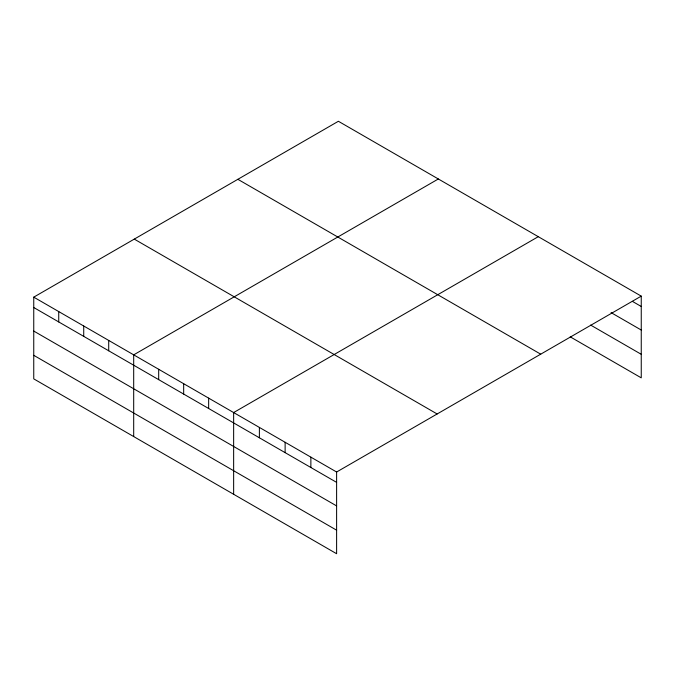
<?xml version="1.0" encoding="UTF-8"?>
<svg xmlns="http://www.w3.org/2000/svg" width="675" height="675" viewBox="0 0 675 675"><rect width="100%" height="100%" fill="white"/><g stroke="black" fill="none" stroke-linecap="round" stroke-linejoin="round"><path stroke-width="1.01" d="M33.75 297.152L336.614 472.011L336.614 553.728L33.75 378.869L33.75 297.152L338.386 121.272L641.25 296.131L641.25 377.848L570.232 336.842M438.337 178.976L133.692 354.856L133.692 436.573M538.279 236.68L233.643 412.56L233.643 494.277M336.614 472.011L641.25 296.131M632.374 301.362L641.25 306.484M611.069 312.609L641.25 330.033M590.65 325.08L641.25 354.299M237.862 179.314L540.717 354.173M134.283 239.119L437.138 413.969M33.75 307.513L336.614 482.372M33.75 331.062L336.614 505.913M33.75 355.32L336.614 530.179M310.871 457.152L310.871 467.505M285.128 442.285L285.128 452.647M259.386 427.427L259.386 437.78M208.651 398.132L208.651 408.493M183.668 383.712L183.668 394.065M158.684 369.284L158.684 379.645M108.709 340.436L108.709 350.789M83.725 326.008L83.725 336.361M58.733 311.58L58.733 321.941"/></g></svg>
